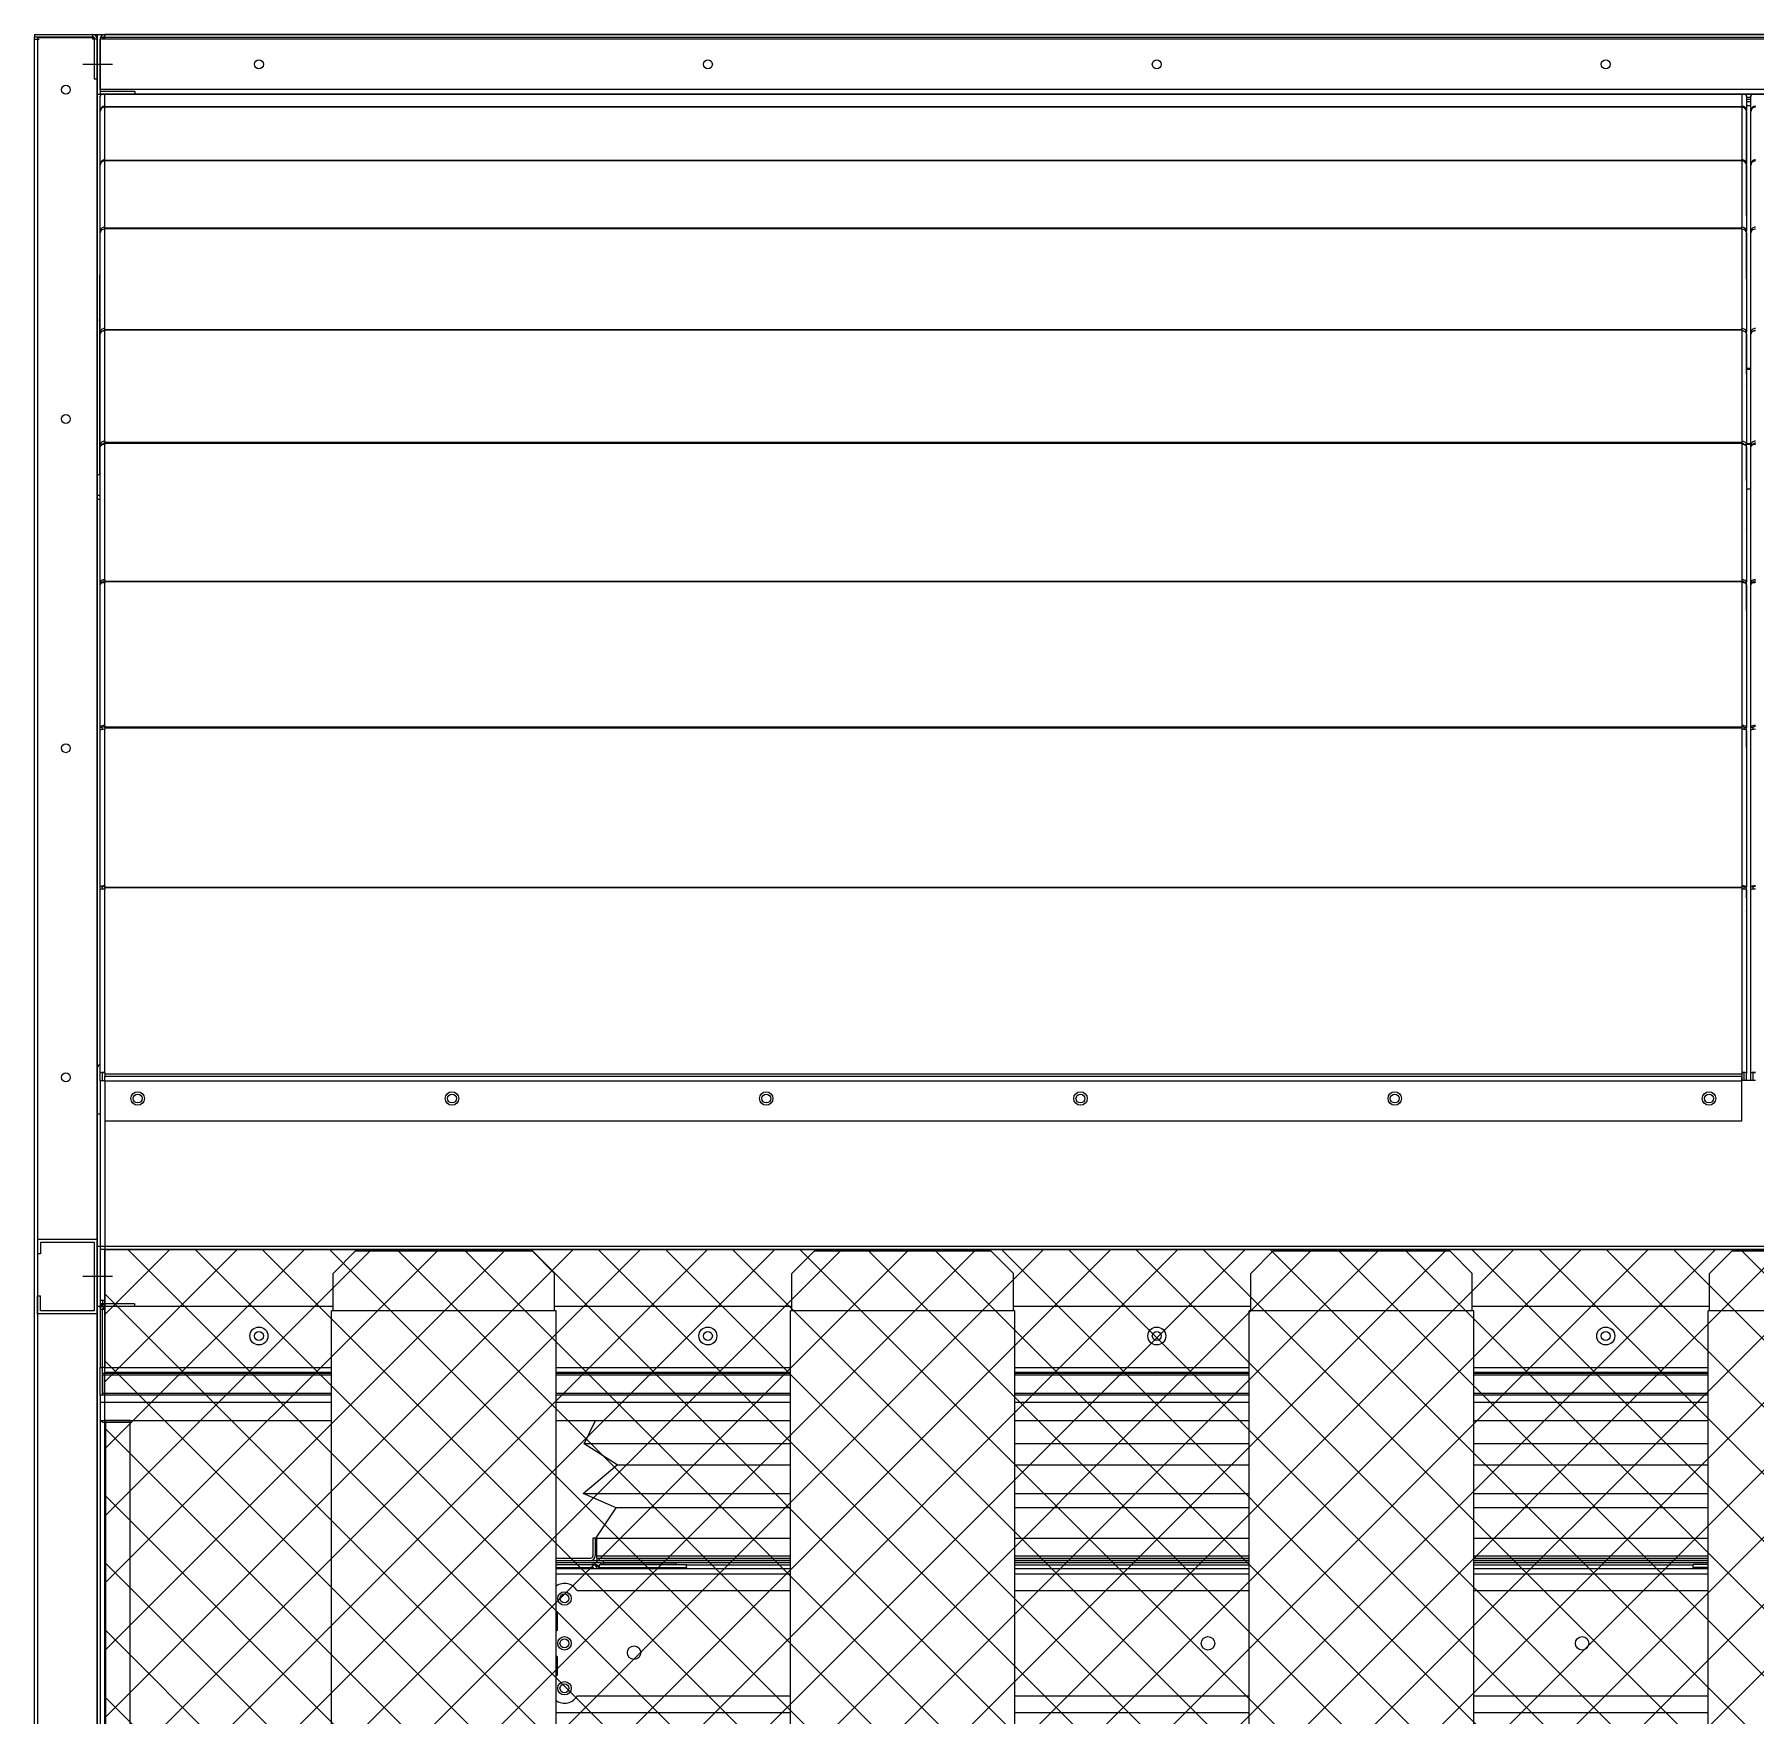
# Model space of a CAD drawing. Header units: millimetres. Extents: x -662366 to 32042, y -139401 to 24090.
# Drawn here: x 21668 to 22818, y 12754 to 13878 of the extents above; entities that cross this region are included whole.
import ezdxf

# ---------------------------------------------------------------- set-up
doc = ezdxf.new("R2010")
doc.units = ezdxf.units.MM
doc.linetypes.add('CENTER', pattern=[2, 1.25, -0.25, 0.25, -0.25])
doc.layers.add('center', color=1, linetype='CENTER')

# ---------------------------------------------------------------- blocks, each defined once
blk = doc.blocks.new('3753456')
at = {"color": 0, "lineweight": 5}
for p, q in [((337590.2, 91235.5), (337597.8, 91251)), ((337612.3, 91221.4), (337590.2, 91235.5)), ((337589.4, 91202.2), (337612.3, 91221.4)), ((337611.6, 91192.6), (337589.4, 91202.2)), ((337597.8, 91172), (337611.6, 91192.6))]:
    blk.add_line(p, q, dxfattribs=at)
blk = doc.blocks.new('435')
for p, q in [((-131382, 21088.8), (-131342, 21088.8)), ((-131382, 21088.8), (-131382, 21078.8)), ((-131380, 21086.8), (-131344, 21086.8)), ((-131380, 21086.8), (-131380, 21078.8)), ((-131344, 21086.8), (-131344, 21040.8)), ((-131342, 21088.8), (-131342, 21038.8)), ((-131342, 21088.8), (-131342, 21038.8)), ((-131380, 21078.8), (-131382, 21078.8)), ((-131382, 21038.8), (-131382, 21050.8)), ((-131382, 21050.8), (-131380, 21050.8)), ((-131380, 21040.8), (-131380, 21050.8)), ((-131342, 21038.8), (-131382, 21038.8)), ((-131344, 21040.8), (-131380, 21040.8))]:
    blk.add_line(p, q)
blk = doc.blocks.new('2')
at = {"lineweight": 5}
h = blk.add_hatch(dxfattribs=at)
h.set_pattern_fill('ANSI37', scale=10)
h.set_pattern_definition([(45, (-1129861.293, -477337.81), (-22.4506403, 22.4506403), []), (135, (-1129861.293, -477337.81), (-22.4506403, -22.4506403), [])])
h.paths.add_polyline_path([(24623.9, 10965.6), (24623.9, 13065.6), (21714.9, 13065.6), (21714.9, 10965.6)])
at = {"color": 7, "lineweight": 20, "ltscale": 0.021611}
for p, q in [((21667.8, 13877.6), (21706.7, 13877.6)), ((21667.8, 13876), (21706.7, 13876)), ((21711.8, 13025.7), (21711.8, 12986.8)), ((21713.4, 12986.8), (21713.4, 13025.7))]:
    blk.add_line(p, q, dxfattribs=at)
at = {"color": 7, "lineweight": 20, "ltscale": 0.000888889}
for p, q in [((21667.8, 13877.6), (21667.8, 13876)), ((21706.7, 13877.6), (21706.7, 13876)), ((21713.4, 13603.5), (21711.8, 13603.5)), ((22810.2, 13603.5), (22811.8, 13603.5)), ((22816.4, 13603.5), (22814.8, 13603.5)), ((21713.4, 13511.5), (21711.8, 13511.5)), ((22810.2, 13511.5), (22811.8, 13511.5)), ((22816.4, 13511.5), (22814.8, 13511.5)), ((21713.4, 13414.4), (21711.8, 13414.4)), ((22810.2, 13414.4), (22811.8, 13414.4)), ((22816.4, 13414.4), (22814.8, 13414.4)), ((21713.4, 13307.9), (21711.8, 13307.9)), ((22810.2, 13307.9), (22811.8, 13307.9)), ((22816.4, 13307.9), (22814.8, 13307.9)), ((21711.8, 13028.8), (21711.8, 13027.2)), ((21711.8, 13025.7), (21713.4, 13025.7)), ((21711.8, 12986.8), (21713.4, 12986.8)), ((21711.8, 12968.4), (21713.4, 12968.4)), ((22042.6, 12872.8), (22041, 12872.8)), ((22043.6, 12859.4), (22043.6, 12857.8)), ((22046.5, 12856.2), (22048.1, 12856.2)), ((22048.1, 12856.2), (22048.1, 12857.8))]:
    blk.add_line(p, q, dxfattribs=at)
at = {"lineweight": 20}
for p, q in [((21667.8, 13877.6), (24667.8, 13877.6)), ((21669.8, 13875.6), (21669.8, 11002.6)), ((21669.8, 13875.6), (21707.8, 13875.6)), ((21707.8, 13875.6), (21707.8, 13847.6)), ((21709.8, 13877.6), (21709.8, 11000.6)), ((24623.8, 13875.6), (21711.8, 13875.6)), ((21711.8, 13875.6), (21711.8, 13839.6)), ((21709.8, 13847.6), (21707.8, 13847.6)), ((21709.8, 13837.6), (24625.8, 13837.6)), ((21711.8, 13839.6), (21734.8, 13839.6)), ((21734.8, 13839.6), (21734.8, 13837.6)), ((24625.8, 13067.6), (21709.8, 13067.6)), ((24623.9, 13065.6), (21711.8, 13065.6)), ((21711.8, 13065.6), (21711.8, 13029.6)), ((21714.9, 13065.6), (24623.9, 13065.6)), ((21714.9, 10965.6), (21714.9, 13065.6)), ((21867.4, 13049.6), (21882.4, 13064.6)), ((21882.4, 13064.6), (22000.4, 13064.6)), ((22015.4, 13049.6), (22000.4, 13064.6)), ((22174, 13049.6), (22189, 13064.6)), ((22189, 13064.6), (22307, 13064.6)), ((22322, 13049.6), (22307, 13064.6)), ((22480.6, 13049.6), (22495.6, 13064.6)), ((22495.6, 13064.6), (22613.6, 13064.6)), ((22628.6, 13049.6), (22613.6, 13064.6)), ((22787.2, 13049.6), (22802.2, 13064.6)), ((22802.2, 13064.6), (22920.2, 13064.6)), ((21867.4, 13024.6), (21867.4, 13049.6)), ((22015.4, 13024.6), (22015.4, 13049.6)), ((22174, 13024.6), (22174, 13049.6)), ((22322, 13024.6), (22322, 13049.6)), ((22480.6, 13024.6), (22480.6, 13049.6)), ((22628.6, 13024.6), (22628.6, 13049.6)), ((22787.2, 13024.6), (22787.2, 13049.6)), ((21867.4, 13027.6), (21709.8, 13027.6)), ((21711.8, 13029.6), (21734.5, 13029.6)), ((21734.6, 13029.6), (21734.6, 13027.6)), ((21866.4, 11011.6), (21866.4, 13024.6)), ((22016.4, 13024.6), (21866.4, 13024.6)), ((22174, 13027.6), (22015.4, 13027.6)), ((22016.4, 11011.6), (22016.4, 13024.6)), ((22173, 11011.6), (22173, 13024.6)), ((22323, 13024.6), (22173, 13024.6)), ((22480.6, 13027.6), (22322, 13027.6)), ((22323, 11011.6), (22323, 13024.6)), ((22479.6, 11011.6), (22479.6, 13024.6)), ((22629.6, 13024.6), (22479.6, 13024.6)), ((22787.2, 13027.6), (22628.6, 13027.6)), ((22629.6, 11011.6), (22629.6, 13024.6)), ((22786.2, 11011.6), (22786.2, 13024.6)), ((22936.2, 13024.6), (22786.2, 13024.6))]:
    blk.add_line(p, q, dxfattribs=at)
at = {"color": 7, "lineweight": 20, "ltscale": 0.000833333}
for p, q in [((21667.8, 13874.5), (21667.8, 13876)), ((21706.7, 13876), (21706.7, 13874.5)), ((21713.4, 13025.7), (21714.9, 13025.7)), ((21714.9, 12986.8), (21713.4, 12986.8)), ((22043.6, 12859.4), (22043.6, 12860.9))]:
    blk.add_line(p, q, dxfattribs=at)
at = {"color": 7, "lineweight": 20, "ltscale": 0.001722}
for p, q in [((21667.8, 13874.5), (21670.9, 13874.5)), ((21667.8, 13874.5), (21670.9, 13874.5)), ((21709.8, 13874.5), (21706.7, 13874.5)), ((21714.9, 13874.5), (21711.8, 13874.5)), ((21714.9, 13874.5), (21714.9, 13877.6)), ((21711.8, 13840.7), (21711.8, 13837.6)), ((21714.9, 13178.4), (21714.9, 13181.5)), ((22808.7, 13178.4), (22808.7, 13181.5)), ((21711.8, 13178.5), (21714.9, 13178.5)), ((21711.8, 13031.8), (21714.9, 13031.8)), ((21714.9, 12983.7), (21714.9, 12986.8))]:
    blk.add_line(p, q, dxfattribs=at)
at = {"color": 7, "lineweight": 20}
for p, q in [((21667.8, 10899.6), (21667.8, 13874.5)), ((21709.8, 11032.7), (21709.8, 13874.5)), ((24620.7, 13877.6), (21714.9, 13877.6)), ((24620.7, 13874.5), (21714.9, 13874.5)), ((24623.8, 13840.7), (21711.8, 13840.7)), ((24623.8, 13837.6), (21711.8, 13837.6)), ((21714.9, 13829.5), (22808.7, 13829.5)), ((21714.9, 13829.3), (22808.7, 13829.3)), ((21714.9, 13793.5), (22808.7, 13793.5)), ((21714.9, 13793.4), (22808.7, 13793.4)), ((21714.9, 13748.4), (22808.7, 13748.4)), ((21714.9, 13748), (22808.7, 13748)), ((21714.9, 13680.4), (22808.7, 13680.4)), ((21714.9, 13680.2), (22808.7, 13680.2)), ((21714.9, 13605), (22808.7, 13605)), ((21714.9, 13604.5), (22808.7, 13604.5)), ((21714.9, 13512.3), (22808.7, 13512.3)), ((21714.9, 13512.1), (22808.7, 13512.1)), ((21714.9, 13414.9), (22808.7, 13414.9)), ((21714.9, 13414.2), (22808.7, 13414.2)), ((21714.9, 13307.7), (22808.7, 13307.7)), ((21714.9, 13307.4), (22808.7, 13307.4)), ((22808.7, 13182.7), (21714.9, 13182.7)), ((21714.9, 13181.5), (22808.7, 13181.5)), ((21714.9, 13178.4), (22808.7, 13178.4)), ((21714.9, 13151.5), (22808.7, 13151.5)), ((21714.9, 12986.8), (21866.4, 12986.8)), ((22016.4, 12986.8), (22173, 12986.8)), ((22323, 12986.8), (22479.6, 12986.8)), ((22629.6, 12986.8), (22786.2, 12986.8)), ((21866.4, 12982.7), (21713.4, 12982.7)), ((21866.4, 12981.6), (21713.4, 12981.6)), ((21714.9, 12983.7), (21866.4, 12983.7)), ((22016.4, 12983.7), (22173, 12983.7)), ((22173, 12982.7), (22016.4, 12982.7)), ((22173, 12981.6), (22016.4, 12981.6)), ((22323, 12983.7), (22479.6, 12983.7)), ((22479.6, 12982.7), (22323, 12982.7)), ((22479.6, 12981.6), (22323, 12981.6)), ((22629.6, 12983.7), (22786.2, 12983.7)), ((22786.2, 12982.7), (22629.6, 12982.7)), ((22786.2, 12981.6), (22629.6, 12981.6)), ((21866.4, 12968.2), (21711.8, 12968.2)), ((21866.4, 12963.3), (21711.8, 12963.3)), ((21713.4, 12969.5), (21866.4, 12969.5)), ((21713.4, 12968.5), (21866.4, 12968.5)), ((22016.4, 12969.5), (22173, 12969.5)), ((22016.4, 12968.5), (22173, 12968.5)), ((22173, 12968.2), (22016.4, 12968.2)), ((22173, 12963.3), (22016.4, 12963.3)), ((22323, 12969.5), (22479.6, 12969.5)), ((22323, 12968.5), (22479.6, 12968.5)), ((22479.6, 12968.2), (22323, 12968.2)), ((22479.6, 12963.3), (22323, 12963.3)), ((22629.6, 12969.5), (22786.2, 12969.5)), ((22629.6, 12968.5), (22786.2, 12968.5)), ((22786.2, 12968.2), (22629.6, 12968.2)), ((22786.2, 12963.3), (22629.6, 12963.3)), ((21711.8, 12951.4), (21866.4, 12951.4)), ((22016.4, 12951.4), (22173, 12951.4)), ((22323, 12951.4), (22479.6, 12951.4)), ((22629.6, 12951.4), (22786.2, 12951.4)), ((22016.4, 12852.4), (22173, 12852.4)), ((22016.4, 12848.9), (22173, 12848.9)), ((22323, 12852.4), (22479.6, 12852.4)), ((22323, 12848.9), (22479.6, 12848.9)), ((22629.6, 12852.4), (22786.2, 12852.4)), ((22629.6, 12848.9), (22786.2, 12848.9)), ((22173, 12755.9), (22016.4, 12755.9)), ((22479.6, 12755.9), (22323, 12755.9)), ((22786.2, 12755.9), (22629.6, 12755.9))]:
    blk.add_line(p, q, dxfattribs=at)
at = {"color": 7, "lineweight": 20, "ltscale": 0.018778}
blk.add_line((21711.8, 13840.7), (21711.8, 13874.5), dxfattribs=at)
at = {"color": 7, "lineweight": 20, "ltscale": 0.000566703}
blk.add_line((21713.8, 13875.5), (21713.8, 13874.5), dxfattribs=at)
at = {"color": 7, "lineweight": 20, "ltscale": 4.85921e-05}
for p, q in [((21711.8, 13836.2), (21711.8, 13836.3)), ((22814.8, 13836.2), (22814.8, 13836.3))]:
    blk.add_line(p, q, dxfattribs=at)
at = {"color": 7, "lineweight": 20, "ltscale": 0.005416}
for p, q in [((21711.8, 13826.5), (21711.8, 13836.2)), ((22811.8, 13836.2), (22811.8, 13826.5)), ((22814.8, 13826.5), (22814.8, 13836.2))]:
    blk.add_line(p, q, dxfattribs=at)
at = {"color": 7, "lineweight": 20, "ltscale": 0.004468}
for p, q in [((21714.9, 13829.5), (21714.9, 13837.6)), ((22808.7, 13837.6), (22808.7, 13829.5))]:
    blk.add_line(p, q, dxfattribs=at)
at = {"color": 7, "lineweight": 20, "ltscale": 5.01906e-05}
blk.add_line((22811.8, 13836.2), (22811.8, 13836.3), dxfattribs=at)
at = {"color": 7, "lineweight": 20, "ltscale": 1.77131e-05}
for p, q in [((21711.8, 13826.5), (21711.8, 13826.5)), ((22814.8, 13826.5), (22814.8, 13826.5))]:
    blk.add_line(p, q, dxfattribs=at)
at = {"color": 7, "lineweight": 20, "ltscale": 0.000231544}
for p, q in [((21711.8, 13826), (21711.8, 13826.5)), ((22814.8, 13826), (22814.8, 13826.5))]:
    blk.add_line(p, q, dxfattribs=at)
at = {"color": 7, "lineweight": 20, "ltscale": 0.019501}
for p, q in [((21711.8, 13790.9), (21711.8, 13826)), ((21714.9, 13793.9), (21714.9, 13829)), ((22808.7, 13829), (22808.7, 13793.9)), ((22811.8, 13826), (22811.8, 13790.9)), ((22814.8, 13790.9), (22814.8, 13826))]:
    blk.add_line(p, q, dxfattribs=at)
at = {"color": 7, "lineweight": 20, "ltscale": 8.68979e-05}
for p, q in [((21714.9, 13829.3), (21714.9, 13829.5)), ((22808.7, 13829.3), (22808.7, 13829.5))]:
    blk.add_line(p, q, dxfattribs=at)
at = {"color": 7, "lineweight": 20, "ltscale": 5.06378e-05}
for p, q in [((21714.9, 13829.5), (21714.9, 13829.5)), ((22808.7, 13829.5), (22808.7, 13829.5))]:
    blk.add_line(p, q, dxfattribs=at)
at = {"color": 7, "lineweight": 20, "ltscale": 0.000182321}
for p, q in [((21714.9, 13829), (21714.9, 13829.3)), ((22808.7, 13829), (22808.7, 13829.3))]:
    blk.add_line(p, q, dxfattribs=at)
at = {"color": 7, "lineweight": 20, "ltscale": 0.001667}
for p, q in [((22811.8, 13835.6), (22814.8, 13835.6)), ((22811.8, 13835.6), (22814.8, 13835.6)), ((22814.8, 13834.1), (22811.8, 13834.1)), ((22814.8, 13832.5), (22811.8, 13832.5)), ((22811.8, 13830), (22814.8, 13830)), ((22811.8, 13654.6), (22814.8, 13654.6)), ((22811.8, 13654), (22814.8, 13654)), ((22811.8, 13604.2), (22814.8, 13604.2)), ((22811.8, 13603.8), (22814.8, 13603.8)), ((22811.8, 13574), (22814.8, 13574))]:
    blk.add_line(p, q, dxfattribs=at)
at = {"color": 7, "lineweight": 20, "ltscale": 1.77147e-05}
blk.add_line((22811.8, 13826.5), (22811.8, 13826.5), dxfattribs=at)
at = {"color": 7, "lineweight": 20, "ltscale": 0.020143}
blk.add_line((22811.8, 13790.2), (22811.8, 13826.5), dxfattribs=at)
at = {"color": 7, "lineweight": 20, "ltscale": 5.95226e-05}
for p, q in [((21711.9, 13790.9), (21711.8, 13790.9)), ((22814.9, 13790.9), (22814.8, 13790.9))]:
    blk.add_line(p, q, dxfattribs=at)
at = {"color": 7, "lineweight": 20, "ltscale": 0.000407997}
for p, q in [((21711.8, 13790.2), (21711.8, 13790.9)), ((22814.8, 13790.2), (22814.8, 13790.9))]:
    blk.add_line(p, q, dxfattribs=at)
at = {"color": 7, "lineweight": 20, "ltscale": 0.024554}
for p, q in [((21711.8, 13746), (21711.8, 13790.2)), ((21714.9, 13748.8), (21714.9, 13793)), ((22808.7, 13793), (22808.7, 13748.8)), ((22811.8, 13790.2), (22811.8, 13746)), ((22814.8, 13746), (22814.8, 13790.2))]:
    blk.add_line(p, q, dxfattribs=at)
at = {"color": 7, "lineweight": 20, "ltscale": 0.000181183}
for p, q in [((21714.9, 13793.5), (21714.9, 13793.9)), ((22808.7, 13793.5), (22808.7, 13793.9))]:
    blk.add_line(p, q, dxfattribs=at)
at = {"color": 7, "lineweight": 20, "ltscale": 5.76158e-05}
for p, q in [((21714.9, 13793.4), (21714.9, 13793.5)), ((22808.7, 13793.4), (22808.7, 13793.5))]:
    blk.add_line(p, q, dxfattribs=at)
at = {"color": 7, "lineweight": 20, "ltscale": 0.000228135}
for p, q in [((21714.9, 13793), (21714.9, 13793.4)), ((22808.7, 13793), (22808.7, 13793.4))]:
    blk.add_line(p, q, dxfattribs=at)
at = {"color": 7, "lineweight": 20, "ltscale": 5.95243e-05}
blk.add_line((22811.7, 13790.9), (22811.8, 13790.9), dxfattribs=at)
at = {"color": 7, "lineweight": 20, "ltscale": 0.019078}
blk.add_line((22811.8, 13756.6), (22811.8, 13790.9), dxfattribs=at)
at = {"color": 7, "lineweight": 20, "ltscale": 0.000162064}
for p, q in [((21712.1, 13746), (21711.8, 13746)), ((22811.5, 13746), (22811.8, 13746)), ((22815.1, 13746), (22814.8, 13746))]:
    blk.add_line(p, q, dxfattribs=at)
at = {"color": 7, "lineweight": 20, "ltscale": 0.000573504}
for p, q in [((21711.8, 13745), (21711.8, 13746)), ((22814.8, 13745), (22814.8, 13746))]:
    blk.add_line(p, q, dxfattribs=at)
at = {"color": 7, "lineweight": 20, "ltscale": 0.036885}
for p, q in [((21711.8, 13678.6), (21711.8, 13745)), ((21714.9, 13681), (21714.9, 13747.4)), ((22808.7, 13747.4), (22808.7, 13681)), ((22811.8, 13745), (22811.8, 13678.6)), ((22814.8, 13678.6), (22814.8, 13745))]:
    blk.add_line(p, q, dxfattribs=at)
at = {"color": 7, "lineweight": 20, "ltscale": 0.000229568}
for p, q in [((21714.9, 13748.4), (21714.9, 13748.8)), ((22808.7, 13748.4), (22808.7, 13748.8))]:
    blk.add_line(p, q, dxfattribs=at)
at = {"color": 7, "lineweight": 20, "ltscale": 0.000214269}
for p, q in [((21714.9, 13748), (21714.9, 13748.4)), ((22808.7, 13748), (22808.7, 13748.4))]:
    blk.add_line(p, q, dxfattribs=at)
at = {"color": 7, "lineweight": 20, "ltscale": 0.000344851}
for p, q in [((21714.9, 13747.4), (21714.9, 13748)), ((22808.7, 13747.4), (22808.7, 13748))]:
    blk.add_line(p, q, dxfattribs=at)
at = {"color": 7, "lineweight": 20, "ltscale": 0.017676}
blk.add_line((22811.8, 13714.2), (22811.8, 13746), dxfattribs=at)
at = {"color": 7, "lineweight": 20, "ltscale": 0.00027726}
blk.add_line((21711.3, 13716.9), (21711.8, 13716.9), dxfattribs=at)
at = {"color": 7, "lineweight": 20, "ltscale": 0.016557}
blk.add_line((21711.3, 13716.9), (21711.3, 13687.1), dxfattribs=at)
at = {"color": 7, "lineweight": 20, "ltscale": 0.000277275}
for p, q in [((21711.3, 13687.1), (21711.8, 13687.1)), ((21711.3, 13686.1), (21711.8, 13686.1))]:
    blk.add_line(p, q, dxfattribs=at)
at = {"color": 7, "lineweight": 20, "ltscale": 0.000503259}
blk.add_line((21711.3, 13686.1), (21711.3, 13687.1), dxfattribs=at)
at = {"color": 7, "lineweight": 20, "ltscale": 0.056978}
blk.add_line((21711.3, 13686.1), (21711.3, 13583.6), dxfattribs=at)
at = {"color": 7, "lineweight": 20, "ltscale": 0.000315481}
for p, q in [((21712.4, 13678.6), (21711.8, 13678.6)), ((22811.2, 13678.6), (22811.8, 13678.6)), ((22815.4, 13678.6), (22814.8, 13678.6))]:
    blk.add_line(p, q, dxfattribs=at)
at = {"color": 7, "lineweight": 20, "ltscale": 0.000722932}
for p, q in [((21711.8, 13677.3), (21711.8, 13678.6)), ((22814.8, 13677.3), (22814.8, 13678.6))]:
    blk.add_line(p, q, dxfattribs=at)
at = {"color": 7, "lineweight": 20, "ltscale": 0.041009}
for p, q in [((21711.8, 13603.5), (21711.8, 13677.3)), ((21714.9, 13605.7), (21714.9, 13679.5)), ((22808.7, 13679.5), (22808.7, 13605.7)), ((22811.8, 13677.3), (22811.8, 13603.5)), ((22814.8, 13603.5), (22814.8, 13677.3))]:
    blk.add_line(p, q, dxfattribs=at)
at = {"color": 7, "lineweight": 20, "ltscale": 0.000342699}
for p, q in [((21714.9, 13680.4), (21714.9, 13681)), ((22808.7, 13680.4), (22808.7, 13681))]:
    blk.add_line(p, q, dxfattribs=at)
at = {"color": 7, "lineweight": 20, "ltscale": 0.000101871}
for p, q in [((21714.9, 13680.2), (21714.9, 13680.4)), ((22808.7, 13680.2), (22808.7, 13680.4))]:
    blk.add_line(p, q, dxfattribs=at)
at = {"color": 7, "lineweight": 20, "ltscale": 0.00038102}
for p, q in [((21714.9, 13680.2), (21714.9, 13679.5)), ((22808.7, 13680.2), (22808.7, 13679.5))]:
    blk.add_line(p, q, dxfattribs=at)
at = {"color": 7, "lineweight": 20, "ltscale": 0.015571}
blk.add_line((22811.8, 13650.5), (22811.8, 13678.6), dxfattribs=at)
at = {"color": 7, "lineweight": 20, "ltscale": 0.000383413}
for p, q in [((21714.9, 13605.7), (21714.9, 13605)), ((22808.7, 13605.7), (22808.7, 13605))]:
    blk.add_line(p, q, dxfattribs=at)
at = {"color": 7, "lineweight": 20, "ltscale": 0.000852754}
for p, q in [((21711.8, 13601.9), (21711.8, 13603.5)), ((22814.8, 13601.9), (22814.8, 13603.5))]:
    blk.add_line(p, q, dxfattribs=at)
at = {"color": 7, "lineweight": 20, "ltscale": 0.050238}
for p, q in [((21711.8, 13511.5), (21711.8, 13601.9)), ((21714.9, 13513.2), (21714.9, 13603.6)), ((22808.7, 13603.6), (22808.7, 13513.2)), ((22811.8, 13601.9), (22811.8, 13511.5)), ((22814.8, 13511.5), (22814.8, 13601.9))]:
    blk.add_line(p, q, dxfattribs=at)
at = {"color": 7, "lineweight": 20, "ltscale": 3.37381e-05}
for p, q in [((21713.4, 13603.4), (21713.4, 13603.5)), ((22810.2, 13603.4), (22810.2, 13603.5)), ((22816.4, 13603.4), (22816.4, 13603.5))]:
    blk.add_line(p, q, dxfattribs=at)
at = {"color": 7, "lineweight": 20, "ltscale": 0.000318226}
for p, q in [((21714.9, 13604.5), (21714.9, 13605)), ((22808.7, 13604.5), (22808.7, 13605))]:
    blk.add_line(p, q, dxfattribs=at)
at = {"color": 7, "lineweight": 20, "ltscale": 0.000469699}
for p, q in [((21714.9, 13604.5), (21714.9, 13603.6)), ((22808.7, 13604.5), (22808.7, 13603.6))]:
    blk.add_line(p, q, dxfattribs=at)
at = {"color": 7, "lineweight": 20, "ltscale": 0.000523852}
blk.add_line((22808.7, 13604.5), (22808.7, 13603.6), dxfattribs=at)
at = {"color": 7, "lineweight": 20, "ltscale": 0.01323}
blk.add_line((22811.8, 13579.6), (22811.8, 13603.5), dxfattribs=at)
at = {"color": 7, "lineweight": 20, "ltscale": 0.001111}
for p, q in [((21709.8, 13583.6), (21711.8, 13583.6)), ((21711.8, 13566.8), (21709.8, 13566.8)), ((21709.8, 13156.2), (21711.8, 13156.2)), ((22045.5, 12853.2), (22045.5, 12855.2)), ((22103.5, 12853.2), (22103.5, 12855.2)), ((22776.1, 12853.2), (22776.1, 12855.2))]:
    blk.add_line(p, q, dxfattribs=at)
at = {"color": 7, "lineweight": 20, "ltscale": 0.000958765}
for p, q in [((21711.8, 13509.8), (21711.8, 13511.5)), ((22814.8, 13509.8), (22814.8, 13511.5))]:
    blk.add_line(p, q, dxfattribs=at)
at = {"color": 7, "lineweight": 20, "ltscale": 0.052983}
for p, q in [((21711.8, 13414.4), (21711.8, 13509.8)), ((21714.9, 13415.8), (21714.9, 13511.2)), ((22808.7, 13511.2), (22808.7, 13415.8)), ((22811.8, 13509.8), (22811.8, 13414.4)), ((22814.8, 13414.4), (22814.8, 13509.8))]:
    blk.add_line(p, q, dxfattribs=at)
at = {"color": 7, "lineweight": 20, "ltscale": 0.000257803}
for p, q in [((21713.4, 13511), (21713.4, 13511.5)), ((22810.2, 13511), (22810.2, 13511.5)), ((22816.4, 13511), (22816.4, 13511.5))]:
    blk.add_line(p, q, dxfattribs=at)
at = {"color": 7, "lineweight": 20, "ltscale": 0.000466768}
for p, q in [((21714.9, 13513.2), (21714.9, 13512.3)), ((22808.7, 13513.2), (22808.7, 13512.3))]:
    blk.add_line(p, q, dxfattribs=at)
at = {"color": 7, "lineweight": 20, "ltscale": 0.000134994}
for p, q in [((21714.9, 13512.1), (21714.9, 13512.3)), ((22808.7, 13512.1), (22808.7, 13512.3))]:
    blk.add_line(p, q, dxfattribs=at)
at = {"color": 7, "lineweight": 20, "ltscale": 0.000492271}
for p, q in [((21714.9, 13512.1), (21714.9, 13511.2)), ((22808.7, 13512.1), (22808.7, 13511.2))]:
    blk.add_line(p, q, dxfattribs=at)
at = {"color": 7, "lineweight": 20, "ltscale": 0.000610792}
blk.add_line((22808.7, 13512.3), (22808.7, 13511.2), dxfattribs=at)
at = {"color": 7, "lineweight": 20, "ltscale": 0.010363}
blk.add_line((22811.8, 13492.8), (22811.8, 13511.5), dxfattribs=at)
at = {"color": 7, "lineweight": 20, "ltscale": 0.001039}
for p, q in [((21711.8, 13412.5), (21711.8, 13414.4)), ((22814.8, 13412.5), (22814.8, 13414.4))]:
    blk.add_line(p, q, dxfattribs=at)
at = {"color": 7, "lineweight": 20, "ltscale": 0.058102}
for p, q in [((21711.8, 13307.9), (21711.8, 13412.5)), ((21714.9, 13308.7), (21714.9, 13413.3)), ((22808.7, 13413.3), (22808.7, 13308.7)), ((22811.8, 13412.5), (22811.8, 13307.9)), ((22814.8, 13307.9), (22814.8, 13412.5))]:
    blk.add_line(p, q, dxfattribs=at)
at = {"color": 7, "lineweight": 20, "ltscale": 0.000676388}
for p, q in [((21713.4, 13413.2), (21713.4, 13414.4)), ((22810.2, 13413.2), (22810.2, 13414.4)), ((22816.4, 13413.2), (22816.4, 13414.4))]:
    blk.add_line(p, q, dxfattribs=at)
at = {"color": 7, "lineweight": 20, "ltscale": 0.000495362}
for p, q in [((21714.9, 13415.8), (21714.9, 13414.9)), ((22808.7, 13415.8), (22808.7, 13414.9))]:
    blk.add_line(p, q, dxfattribs=at)
at = {"color": 7, "lineweight": 20, "ltscale": 0.000387411}
for p, q in [((21714.9, 13414.2), (21714.9, 13414.9)), ((22808.7, 13414.2), (22808.7, 13414.9))]:
    blk.add_line(p, q, dxfattribs=at)
at = {"color": 7, "lineweight": 20, "ltscale": 0.000543222}
for p, q in [((21714.9, 13414.2), (21714.9, 13413.3)), ((22808.7, 13414.2), (22808.7, 13413.3))]:
    blk.add_line(p, q, dxfattribs=at)
at = {"color": 7, "lineweight": 20, "ltscale": 0.001012}
blk.add_line((22808.7, 13415.1), (22808.7, 13413.3), dxfattribs=at)
at = {"color": 7, "lineweight": 20, "ltscale": 0.007338}
blk.add_line((22811.8, 13401.2), (22811.8, 13414.4), dxfattribs=at)
at = {"color": 7, "lineweight": 20, "ltscale": 0.00109}
for p, q in [((21711.8, 13306), (21711.8, 13307.9)), ((22814.8, 13306), (22814.8, 13307.9))]:
    blk.add_line(p, q, dxfattribs=at)
at = {"color": 7, "lineweight": 20, "ltscale": 0.000861584}
for p, q in [((21713.4, 13306.4), (21713.4, 13307.9)), ((22810.2, 13306.4), (22810.2, 13307.9)), ((22816.4, 13306.4), (22816.4, 13307.9))]:
    blk.add_line(p, q, dxfattribs=at)
at = {"color": 7, "lineweight": 20, "ltscale": 0.000539832}
for p, q in [((21714.9, 13308.7), (21714.9, 13307.7)), ((22808.7, 13308.7), (22808.7, 13307.7))]:
    blk.add_line(p, q, dxfattribs=at)
at = {"color": 7, "lineweight": 20, "ltscale": 0.000153368}
for p, q in [((21714.9, 13307.4), (21714.9, 13307.7)), ((22808.7, 13307.4), (22808.7, 13307.7))]:
    blk.add_line(p, q, dxfattribs=at)
at = {"color": 7, "lineweight": 20, "ltscale": 0.00054973}
for p, q in [((21714.9, 13307.4), (21714.9, 13306.4)), ((22808.7, 13307.4), (22808.7, 13306.4))]:
    blk.add_line(p, q, dxfattribs=at)
at = {"color": 7, "lineweight": 20, "ltscale": 0.001029}
blk.add_line((22808.7, 13308.3), (22808.7, 13306.4), dxfattribs=at)
at = {"color": 7, "lineweight": 20, "ltscale": 0.004022}
blk.add_line((22811.8, 13300.7), (22811.8, 13307.9), dxfattribs=at)
at = {"color": 7, "lineweight": 20, "ltscale": 0.068058}
for p, q in [((21711.8, 13183.5), (21711.8, 13306)), ((21714.9, 13183.9), (21714.9, 13306.4)), ((22808.7, 13306.4), (22808.7, 13183.9)), ((22811.8, 13306), (22811.8, 13183.5)), ((22814.8, 13183.5), (22814.8, 13306))]:
    blk.add_line(p, q, dxfattribs=at)
at = {"color": 7, "lineweight": 20, "ltscale": 0.002779}
for p, q in [((21711.8, 13178.5), (21711.8, 13183.5)), ((21713.4, 13178.5), (21713.4, 13183.5)), ((22810.2, 13178.5), (22810.2, 13183.5)), ((22811.8, 13178.5), (22811.8, 13183.5)), ((22814.8, 13178.5), (22814.8, 13183.5)), ((22816.4, 13178.5), (22816.4, 13183.5))]:
    blk.add_line(p, q, dxfattribs=at)
at = {"color": 7, "lineweight": 20, "ltscale": 0.000665626}
for p, q in [((21714.9, 13183.9), (21714.9, 13182.7)), ((22808.7, 13183.9), (22808.7, 13182.7))]:
    blk.add_line(p, q, dxfattribs=at)
at = {"color": 7, "lineweight": 20, "ltscale": 0.000707283}
for p, q in [((21714.9, 13182.7), (21714.9, 13181.5)), ((22808.7, 13182.7), (22808.7, 13181.5))]:
    blk.add_line(p, q, dxfattribs=at)
at = {"color": 7, "lineweight": 20, "ltscale": 0.002905}
blk.add_line((22808.7, 13183.7), (22808.7, 13178.5), dxfattribs=at)
at = {"color": 7, "lineweight": 20, "ltscale": 0.0815}
blk.add_line((21711.8, 13178.5), (21711.8, 13031.8), dxfattribs=at)
at = {"color": 7, "lineweight": 20, "ltscale": 0.014944}
for p, q in [((21714.9, 13178.4), (21714.9, 13151.5)), ((22808.7, 13151.5), (22808.7, 13178.4))]:
    blk.add_line(p, q, dxfattribs=at)
at = {"color": 7, "lineweight": 20, "ltscale": 0.005111}
blk.add_line((22817.9, 13178.5), (22808.7, 13178.5), dxfattribs=at)
at = {"color": 7, "lineweight": 20, "ltscale": 0.0665}
blk.add_line((21714.9, 13151.5), (21714.9, 13031.8), dxfattribs=at)
at = {"color": 7, "lineweight": 20, "ltscale": 0.001669}
for p, q in [((21711.8, 13031.8), (21711.8, 13028.8)), ((21713.4, 13031.8), (21713.4, 13028.8))]:
    blk.add_line(p, q, dxfattribs=at)
at = {"color": 7, "lineweight": 20, "ltscale": 0.025}
blk.add_line((21714.9, 13031.8), (21714.9, 12986.8), dxfattribs=at)
at = {"color": 7, "lineweight": 20, "ltscale": 0.001703}
blk.add_line((21711.8, 13028.8), (21714.9, 13028.8), dxfattribs=at)
at = {"color": 7, "lineweight": 20, "ltscale": 0.000253866}
blk.add_line((21711.8, 13026.7), (21711.8, 13027.2), dxfattribs=at)
at = {"color": 7, "lineweight": 20, "ltscale": 0.000215038}
blk.add_line((21711.8, 13027.2), (21712.2, 13027.2), dxfattribs=at)
at = {"color": 7, "lineweight": 20, "ltscale": 0.000100412}
blk.add_line((21711.8, 13026.7), (21712, 13026.7), dxfattribs=at)
at = {"color": 7, "lineweight": 20, "ltscale": 0.00055812}
blk.add_line((21711.8, 13026.7), (21711.8, 13025.7), dxfattribs=at)
at = {"color": 7, "lineweight": 20, "ltscale": 0.000598884}
blk.add_line((21713.8, 13026.7), (21714.9, 13026.7), dxfattribs=at)
at = {"color": 7, "lineweight": 20, "ltscale": 1.32337e-05}
blk.add_line((21714.9, 13027.2), (21714.9, 13027.2), dxfattribs=at)
at = {"color": 7, "lineweight": 20, "ltscale": 0.010219}
for p, q in [((21711.8, 12968.4), (21711.8, 12986.8)), ((21713.4, 12968.4), (21713.4, 12986.8))]:
    blk.add_line(p, q, dxfattribs=at)
at = {"color": 7, "lineweight": 20, "ltscale": 0.002255}
blk.add_line((21713.4, 12982.7), (21713.4, 12986.8), dxfattribs=at)
at = {"color": 7, "lineweight": 20, "ltscale": 0.000618098}
blk.add_line((21713.4, 12981.6), (21713.4, 12982.7), dxfattribs=at)
at = {"color": 7, "lineweight": 20, "ltscale": 0.006747}
blk.add_line((21713.4, 12981.6), (21713.4, 12969.5), dxfattribs=at)
at = {"color": 7, "lineweight": 20, "ltscale": 8.17598e-05}
blk.add_line((21711.8, 12968.2), (21711.8, 12968.4), dxfattribs=at)
at = {"color": 7, "lineweight": 20, "ltscale": 0.00275}
blk.add_line((21711.8, 12968.2), (21711.8, 12963.3), dxfattribs=at)
at = {"color": 7, "lineweight": 20, "ltscale": 0.00658}
blk.add_line((21711.8, 12963.3), (21711.8, 12951.4), dxfattribs=at)
at = {"color": 7, "lineweight": 20, "ltscale": 0.000524657}
blk.add_line((21713.4, 12968.5), (21713.4, 12969.5), dxfattribs=at)
at = {"color": 7, "lineweight": 20, "ltscale": 0.139915}
blk.add_line((21711.8, 12951.4), (21711.8, 12699.6), dxfattribs=at)
at = {"color": 7, "lineweight": 20, "ltscale": 2.39452e-05}
blk.add_line((21715.3, 12951.4), (21715.3, 12951.4), dxfattribs=at)
at = {"color": 7, "lineweight": 20, "ltscale": 0.009167}
for p, q in [((21731.8, 12951.4), (21715.3, 12951.4)), ((21731.8, 12950), (21715.3, 12950))]:
    blk.add_line(p, q, dxfattribs=at)
at = {"color": 7, "lineweight": 20, "ltscale": 0.000773611}
blk.add_line((21731.8, 12950), (21731.8, 12951.4), dxfattribs=at)
at = {"color": 7, "lineweight": 20, "ltscale": 0.415127}
for p, q in [((21715.3, 12950), (21715.3, 12202.8)), ((21731.8, 12202.8), (21731.8, 12950))]:
    blk.add_line(p, q, dxfattribs=at)
at = {"color": 0, "lineweight": 20}
for p, q in [((22173, 12935.8), (22035.2, 12935.8)), ((22479.6, 12935.8), (22323, 12935.8)), ((22786.2, 12935.8), (22629.6, 12935.8)), ((22057.3, 12921.7), (22173, 12921.7)), ((22323, 12921.7), (22479.6, 12921.7)), ((22629.6, 12921.7), (22786.2, 12921.7)), ((22034.4, 12902.5), (22173, 12902.5)), ((22173, 12892.9), (22056.6, 12892.9)), ((22323, 12902.5), (22479.6, 12902.5)), ((22479.6, 12892.9), (22323, 12892.9)), ((22629.6, 12902.5), (22786.2, 12902.5)), ((22786.2, 12892.9), (22629.6, 12892.9))]:
    blk.add_line(p, q, dxfattribs=at)
at = {"color": 7, "lineweight": 20, "ltscale": 0.006611}
for p, q in [((22041, 12872.8), (22041, 12860.9)), ((22042.6, 12872.8), (22042.6, 12860.9)), ((22043.6, 12860.9), (22043.6, 12872.8))]:
    blk.add_line(p, q, dxfattribs=at)
at = {"color": 7, "lineweight": 20, "ltscale": 0.434111}
for p, q in [((22043.6, 12872.8), (22173, 12872.8)), ((22323, 12872.8), (22479.6, 12872.8)), ((22629.6, 12872.8), (22786.2, 12872.8)), ((22043.6, 12860.9), (22173, 12860.9)), ((22043.6, 12859.4), (22173, 12859.4)), ((22323, 12860.9), (22479.6, 12860.9)), ((22323, 12859.4), (22479.6, 12859.4)), ((22629.6, 12860.9), (22786.2, 12860.9)), ((22629.6, 12859.4), (22786.2, 12859.4)), ((22043.6, 12857.8), (22173, 12857.8)), ((22323, 12857.8), (22479.6, 12857.8)), ((22629.6, 12857.8), (22786.2, 12857.8))]:
    blk.add_line(p, q, dxfattribs=at)
at = {"color": 7, "lineweight": 20, "ltscale": 0.0205}
for p, q in [((22016.4, 12859.4), (22039.5, 12859.4)), ((22016.4, 12857.8), (22039.5, 12857.8))]:
    blk.add_line(p, q, dxfattribs=at)
at = {"color": 7, "lineweight": 20, "ltscale": 0.021333}
for p, q in [((22016.4, 12857.8), (22046.5, 12857.8)), ((22046.5, 12856.2), (22016.4, 12856.2))]:
    blk.add_line(p, q, dxfattribs=at)
at = {"color": 7, "lineweight": 20, "ltscale": 0.019167}
for p, q in [((22016.4, 12855.2), (22040.5, 12855.2)), ((22016.4, 12853.2), (22040.5, 12853.2))]:
    blk.add_line(p, q, dxfattribs=at)
at = {"color": 7, "lineweight": 20, "ltscale": 0.001628}
blk.add_line((22040.6, 12855.2), (22043.5, 12855.2), dxfattribs=at)
at = {"color": 7, "lineweight": 20, "ltscale": 0.000943119}
blk.add_line((22043.5, 12855.2), (22043.5, 12853.5), dxfattribs=at)
at = {"color": 7, "lineweight": 20, "ltscale": 0.032222}
for p, q in [((22045.5, 12855.2), (22103.5, 12855.2)), ((22045.5, 12853.2), (22103.5, 12853.2)), ((22786.2, 12855.2), (22776.1, 12855.2)), ((22786.2, 12853.2), (22776.1, 12853.2))]:
    blk.add_line(p, q, dxfattribs=at)
at = {"color": 7, "lineweight": 20, "ltscale": 0.000444445}
for p, q in [((22045.5, 12853.2), (22045.5, 12852.4)), ((22103.5, 12853.2), (22103.5, 12852.4)), ((22776.1, 12853.2), (22776.1, 12852.4))]:
    blk.add_line(p, q, dxfattribs=at)
at = {"color": 7, "lineweight": 20, "ltscale": 0.000555547}
for p, q in [((22046.5, 12855.2), (22046.5, 12856.2)), ((22048.1, 12856.2), (22048.1, 12855.2)), ((22096.5, 12856.2), (22096.5, 12855.2))]:
    blk.add_line(p, q, dxfattribs=at)
at = {"color": 7, "lineweight": 20, "ltscale": 0.435222}
for p, q in [((22173, 12857.8), (22048.1, 12857.8)), ((22173, 12856.2), (22048.1, 12856.2)), ((22479.6, 12857.8), (22323, 12857.8)), ((22479.6, 12856.2), (22323, 12856.2)), ((22786.2, 12857.8), (22629.6, 12857.8)), ((22786.2, 12856.2), (22629.6, 12856.2))]:
    blk.add_line(p, q, dxfattribs=at)
at = {"color": 7, "lineweight": 20, "ltscale": 0.026889}
blk.add_line((22048.1, 12856.2), (22096.5, 12856.2), dxfattribs=at)
at = {"color": 7, "lineweight": 20, "ltscale": 0.373667}
for p, q in [((22173, 12854.7), (22103.5, 12854.7)), ((22479.6, 12854.7), (22323, 12854.7)), ((22776.1, 12854.7), (22629.6, 12854.7))]:
    blk.add_line(p, q, dxfattribs=at)
at = {"color": 7, "lineweight": 20, "ltscale": 0.458489}
for p, q in [((22173, 12837.4), (22030.7, 12837.4)), ((22479.6, 12837.4), (22323, 12837.4)), ((22786.2, 12837.4), (22629.6, 12837.4)), ((22030.7, 12767.4), (22173, 12767.4)), ((22323, 12767.4), (22479.6, 12767.4)), ((22629.6, 12767.4), (22786.2, 12767.4))]:
    blk.add_line(p, q, dxfattribs=at)
at = {"color": 7, "lineweight": 20, "ltscale": 0.007044}
for p, q in [((22017, 12823.7), (22017, 12811)), ((22017, 12793.7), (22017, 12781))]:
    blk.add_line(p, q, dxfattribs=at)
at = {"color": 7, "lineweight": 20}
for centre, radius in [((21817.8, 13857.6), 3), ((22117.8, 13857.6), 3), ((22417.8, 13857.6), 3), ((22717.8, 13857.6), 3), ((21688.8, 13840.6), 3), ((21688.8, 13620.6), 3), ((21688.8, 13400.6), 3), ((21688.8, 13180.6), 3), ((21736.8, 13166.5), 4.5), ((21736.8, 13166.5), 3), ((21946.8, 13166.5), 4.5), ((21946.8, 13166.5), 3), ((22156.8, 13166.5), 4.5), ((22156.8, 13166.5), 3), ((22366.8, 13166.5), 4.5), ((22366.8, 13166.5), 3), ((22576.8, 13166.5), 4.5), ((22576.8, 13166.5), 3), ((22786.8, 13166.5), 4.5), ((22786.8, 13166.5), 3), ((21817.8, 13007.8), 6), ((21817.8, 13007.8), 3), ((22117.8, 13007.8), 6), ((22117.8, 13007.8), 3), ((22417.8, 13007.8), 6), ((22417.8, 13007.8), 3), ((22717.8, 13007.8), 6), ((22717.8, 13007.8), 3), ((22022, 12832.4), 4.5), ((22022, 12832.4), 3), ((22022, 12802.4), 4.5), ((22022, 12802.4), 3), ((22068.5, 12796.2), 4.5), ((22452, 12802.4), 4.5), ((22702, 12802.4), 4.5), ((22022, 12772.4), 4.5), ((22022, 12772.4), 3)]:
    blk.add_circle(centre, radius, dxfattribs=at)
for centre, radius, start, end in [((21706.7, 13874.5), 3.1, 0, 90), ((21706.7, 13874.5), 1.5, 0, 90), ((21706.3, 13874.1), 1.5, 15.466, 74.5988), ((21706.3, 13874.1), 3.5, 0, 0.5932), ((21714.9, 13874.5), 3.1, 90, 180), ((21714.9, 13874.5), 1.5, 90, 180), ((21714.9, 13838.7), 3.1, 200.7836, 202.6686), ((21706.3, 13641.1), 3.5, 359.4068, 0), ((22808.7, 13642.8), 3.1, 0, 0.8218), ((21706.7, 13632.5), 3.1, 0, 0.6302), ((22808.7, 13419.9), 3.1, 0, 0.7204), ((21714.9, 13025.7), 3.1, 90, 180), ((21714.9, 13025.7), 1.5, 90, 180), ((22039.5, 12860.9), 1.5, 270, 0), ((22039.5, 12860.9), 3.1, 270, 0), ((22040.5, 12851.7), 3.5, 11.5373, 90), ((22040.5, 12851.7), 1.5, 27.8191, 90), ((22042, 12851.7), 3.5, 11.537, 64.6231), ((22046.5, 12856.2), 1.6, 0, 90), ((22022, 12832.4), 10, 29.9997, 124.0558), ((22022, 12832.4), 10, 235.9442, 240), ((22022, 12802.4), 10, 120, 124.0558), ((22022, 12802.4), 10, 235.9442, 240), ((22022, 12772.4), 10, 120, 124.0558), ((22022, 12772.4), 10, 235.9442, 329.9997)]:
    blk.add_arc(centre, radius, start, end, dxfattribs=at)
for centre, major_axis, ratio, start_param, end_param in [((21714.9, 13836.2), (3.1, 0), 0.995898, 2.678096, 3.141593), ((21714.9, 13836.3), (-3.1, 0), 1, 5.854017, 6.283185), ((22808.7, 13836.2), (-3.1, 0), 0.995898, 3.141593, 3.605089), ((22808.7, 13836.3), (3.1, 0), 1, 6.283185, 6.712354), ((22817.9, 13836.2), (3.1, 0), 0.995898, 2.678096, 3.141593), ((22817.9, 13836.3), (-3.1, 0), 1, 5.854017, 6.283185), ((21714.9, 13826.5), (3.1, 0), 0.995898, 1.570796, 3.141593), ((21714.9, 13826), (3.1, 0), 0.945441, 1.570796, 3.141593), ((22808.7, 13826.5), (-3.1, 0), 0.995898, 3.141593, 4.712389), ((22808.7, 13826), (-3.1, 0), 0.945441, 3.141593, 4.712389), ((22817.9, 13826.5), (3.1, 0), 0.995898, 1.570796, 3.141593), ((22817.9, 13826), (3.1, 0), 0.945441, 1.570796, 3.141593), ((21714.9, 13790.9), (3.1, 0), 0.945441, 1.570796, 3.141593), ((21714.9, 13790.2), (3.1, 0), 0.911987, 1.570796, 3.141593), ((22808.7, 13790.9), (-3.1, 0), 0.945441, 3.141593, 4.712389), ((22808.7, 13790.2), (-3.1, 0), 0.911987, 3.141593, 4.712389), ((22817.9, 13790.9), (3.1, 0), 0.945441, 1.570796, 3.141593), ((22817.9, 13790.2), (3.1, 0), 0.911987, 1.570796, 3.141593), ((21714.9, 13746), (3.1, 0), 0.911987, 1.570796, 3.141593), ((21714.9, 13745), (3.1, 0), 0.787572, 1.570796, 3.141593), ((22808.7, 13746), (-3.1, 0), 0.911987, 3.141593, 4.712389), ((22808.7, 13745), (-3.1, 0), 0.787572, 3.141593, 4.712389), ((22817.9, 13746), (3.1, 0), 0.911987, 1.570796, 3.141593), ((22817.9, 13745), (3.1, 0), 0.787572, 1.570796, 3.141593), ((21714.9, 13678.6), (3.1, 0), 0.787572, 1.570796, 3.141593), ((21714.9, 13677.3), (3.1, 0), 0.728422, 1.570796, 3.141593), ((21714.9, 13678.6), (1.5, 0), 0.787572, 1.570796, 2.385648), ((22808.7, 13678.6), (-3.1, 0), 0.787572, 3.141593, 4.712389), ((22808.7, 13678.6), (-1.5, 0), 0.787572, 3.897536, 4.712389), ((22808.7, 13677.3), (-3.1, 0), 0.728422, 3.141593, 4.712389), ((22817.9, 13678.6), (3.1, 0), 0.787572, 1.570796, 3.141593), ((22817.9, 13677.3), (3.1, 0), 0.728422, 1.570796, 3.141593), ((22817.9, 13678.6), (1.5, 0), 0.787572, 1.570796, 2.385648), ((22808.7, 13642.7), (-3.1, 0), 0.99655, 3.141593, 3.150933), ((22808.7, 13642.6), (-3.1, 0), 0.977239, 3.141593, 3.155876), ((22808.7, 13637.6), (-3.1, 0), 0.968276, 3.141593, 3.146662), ((22808.7, 13622.6), (-3.1, 0), 0.944147, 3.141593, 3.146652), ((21714.9, 13603.5), (3.1, 0), 0.728422, 1.570796, 3.141593), ((22808.7, 13603.5), (-3.1, 0), 0.728422, 3.141593, 4.712389), ((22808.7, 13615.5), (-3.1, 0), 0.977239, 3.141593, 3.154321), ((22808.7, 13614.8), (-3.1, 0), 0.850543, 3.141593, 3.154078), ((22817.9, 13603.5), (3.1, 0), 0.728422, 1.570796, 3.141593), ((21714.9, 13601.9), (3.1, 0), 0.543645, 1.570796, 3.141593), ((21714.9, 13603.5), (1.5, 0), 0.728422, 1.570796, 3.141593), ((22808.7, 13603.5), (-1.5, 0), 0.728422, 3.141593, 4.712389), ((22808.7, 13601.9), (-3.1, 0), 0.543645, 3.141593, 4.712389), ((22808.7, 13602.8), (-3.1, 0), 0.877774, 3.141593, 3.146617), ((22817.9, 13601.9), (3.1, 0), 0.543645, 1.570796, 3.141593), ((22817.9, 13603.5), (1.5, 0), 0.728422, 1.570796, 3.141593), ((21713.3, 13569.2), (3.5, 0), 0.087156, 2.013707, 3.141593), ((22808.7, 13547.7), (-3.1, 0), 0.850543, 3.141593, 3.152997), ((22808.7, 13546.4), (-3.1, 0), 0.719619, 3.141593, 3.152626), ((21714.9, 13511.5), (3.1, 0), 0.543645, 1.570796, 3.141593), ((21714.9, 13509.8), (3.1, 0), 0.465261, 1.570796, 3.141593), ((21714.9, 13511.5), (1.5, 0), 0.543645, 1.570796, 3.141593), ((22808.7, 13511.5), (-3.1, 0), 0.543645, 3.141593, 4.712389), ((22808.7, 13511.5), (-1.5, 0), 0.543645, 3.141593, 4.712389), ((22808.7, 13509.8), (-3.1, 0), 0.465261, 3.141593, 4.712389), ((22817.9, 13511.5), (3.1, 0), 0.543645, 1.570796, 3.141593), ((22817.9, 13509.8), (3.1, 0), 0.465261, 1.570796, 3.141593), ((22817.9, 13511.5), (1.5, 0), 0.543645, 1.570796, 3.141593), ((22808.7, 13457.9), (-3.1, 0), 0.719619, 3.141593, 3.151829), ((22808.7, 13456.3), (-3.1, 0), 0.446847, 3.141593, 3.150104), ((21714.9, 13414.4), (3.1, 0), 0.465261, 1.570796, 3.141593), ((21714.9, 13412.5), (3.1, 0), 0.240313, 1.570796, 3.141593), ((21714.9, 13414.4), (1.5, 0), 0.465261, 1.570796, 3.141593), ((22808.7, 13414.4), (-3.1, 0), 0.465261, 3.141593, 4.712389), ((22808.7, 13414.4), (-1.5, 0), 0.465261, 3.141593, 4.712389), ((22808.7, 13412.5), (-3.1, 0), 0.240313, 3.141593, 4.712389), ((22808.7, 13419.8), (3.1, 0), 0.992634, 6.283185, 6.292467), ((22808.7, 13419.6), (3.1, 0), 0.946894, 0, 0.012463), ((22817.9, 13414.4), (3.1, 0), 0.465261, 1.570796, 3.141593), ((22817.9, 13412.5), (3.1, 0), 0.240313, 1.570796, 3.141593), ((22817.9, 13414.4), (1.5, 0), 0.465261, 1.570796, 3.141593), ((22808.7, 13408.7), (3.1, 0), 0.929338, 6.283185, 6.289352), ((22808.7, 13396.3), (3.1, 0), 0.946894, 0, 0.011421), ((22808.7, 13395.4), (3.1, 0), 0.817118, 0, 0.011141), ((22808.7, 13353.6), (3.1, 0), 0.817118, 0, 0.010381), ((22808.7, 13352.2), (3.1, 0), 0.588362, 0, 0.009503), ((22808.7, 13342.1), (-3.1, 0), 0.446847, 3.141593, 3.149765), ((22808.7, 13340.3), (-3.1, 0), 0.246895, 3.141593, 3.146315), ((22808.7, 13332.3), (3.1, 0), 0.752656, 6.283185, 6.288481), ((21714.9, 13307.9), (3.1, 0), 0.240313, 1.570796, 3.141593), ((21714.9, 13307.9), (1.5, 0), 0.240313, 1.570796, 3.141593), ((22808.7, 13307.9), (-3.1, 0), 0.240313, 3.141593, 4.712389), ((22808.7, 13307.9), (-1.5, 0), 0.240313, 3.141593, 4.712389), ((22817.9, 13307.9), (3.1, 0), 0.240313, 1.570796, 3.141593), ((22817.9, 13307.9), (1.5, 0), 0.240313, 1.570796, 3.141593), ((21714.9, 13306), (3.1, 0), 0.151261, 1.570796, 3.141593), ((22808.7, 13306), (-3.1, 0), 0.151261, 3.141593, 4.712389), ((22817.9, 13306), (3.1, 0), 0.151261, 1.570796, 3.141593), ((22808.7, 13293.5), (3.1, 0), 0.588362, 0, 0.008978), ((22808.7, 13291.8), (3.1, 0), 0.335364, 0, 0.006292), ((22808.7, 13237.5), (-3.1, 0), 0.246895, 3.141593, 3.146199), ((22808.7, 13223.4), (3.1, 0), 0.335364, 0, 0.010212), ((21713.3, 13186.8), (-3.5, 0), 0.838671, 5.155853, 6.283185), ((21714.9, 13183.5), (3.1, 0), 0.151261, 1.570796, 3.141593), ((21714.9, 13183.5), (1.5, 0), 0.151261, 1.570796, 3.141593), ((22808.7, 13183.5), (-3.1, 0), 0.151261, 3.141593, 4.712389), ((22808.7, 13183.5), (-1.5, 0), 0.151261, 3.141593, 4.712389), ((22817.9, 13183.5), (3.1, 0), 0.151261, 1.570796, 3.141593), ((22817.9, 13183.5), (1.5, 0), 0.151261, 1.570796, 3.141593), ((21714.9, 13025.7), (1.5, 0), 0.695361, 1.570796, 3.141593), ((21817.8, 12983), (3, 0), 0.695361, 2.801144, 3.141593), ((21817.8, 12983), (3, 0), 0.695361, 3.141593, 3.26976), ((21817.8, 12981.8), (3, 0), 0.695361, 2.054852, 2.704411), ((21817.8, 12980.4), (4.5, 0), 0.69625, 0.999432, 2.142161), ((21817.8, 12981.8), (-3, 0), 0.695361, 3.578774, 4.228333), ((21817.8, 12983), (-3, 0), 0.695361, 3.141593, 3.482042), ((21817.8, 12983), (3, 0), 0.695361, 6.155018, 6.283185), ((22117.8, 12983), (3, 0), 0.695361, 2.801144, 3.141593), ((22117.8, 12983), (3, 0), 0.695361, 3.141593, 3.26976), ((22117.8, 12981.8), (3, 0), 0.695361, 2.054852, 2.704411), ((22117.8, 12980.4), (4.5, 0), 0.69625, 0.999432, 2.142161), ((22117.8, 12981.8), (-3, 0), 0.695361, 3.578774, 4.228333), ((22117.8, 12983), (-3, 0), 0.695361, 3.141593, 3.482042), ((22117.8, 12983), (3, 0), 0.695361, 6.155018, 6.283185), ((22417.8, 12983), (3, 0), 0.695361, 2.801144, 3.141593), ((22417.8, 12983), (3, 0), 0.695361, 3.141593, 3.26976), ((22417.8, 12981.8), (3, 0), 0.695361, 2.054852, 2.704411), ((22417.8, 12980.4), (4.5, 0), 0.69625, 0.999432, 2.142161), ((22417.8, 12981.8), (-3, 0), 0.695361, 3.578774, 4.228333), ((22417.8, 12983), (-3, 0), 0.695361, 3.141593, 3.482042), ((22417.8, 12983), (3, 0), 0.695361, 6.155018, 6.283185), ((22717.8, 12983), (3, 0), 0.695361, 2.801144, 3.141593), ((22717.8, 12983), (3, 0), 0.695361, 3.141593, 3.26976), ((22717.8, 12981.8), (3, 0), 0.695361, 2.054852, 2.704411), ((22717.8, 12980.4), (4.5, 0), 0.69625, 0.999432, 2.142161), ((22717.8, 12981.8), (-3, 0), 0.695361, 3.578774, 4.228333), ((22717.8, 12983), (-3, 0), 0.695361, 3.141593, 3.482042), ((22717.8, 12983), (3, 0), 0.695361, 6.155018, 6.283185), ((21715.3, 12952.4), (-3.5, 0), 0.69625, 0.423425, 1.570796), ((21715.3, 12952.4), (-1.5, 0), 0.69625, 1.282507, 1.570796), ((22047, 12851.7), (-3.5, 0), 0.600899, 5.1553, 5.308317), ((22048.1, 12856.2), (1.6, 0), 0.600899, 1.570796, 1.764363)]:
    blk.add_ellipse(centre, major_axis=major_axis, ratio=ratio, start_param=start_param, end_param=end_param, dxfattribs=at)
at = {"layer": 'center', "lineweight": 20}
for p, q in [((21700.2, 13857.6), (21720.2, 13857.6)), ((21719.9, 13047.6), (21699.9, 13047.6)), ((21720, 13047.6), (21700, 13047.6))]:
    blk.add_line(p, q, dxfattribs=at)
at = {"lineweight": 20}
blk.add_blockref('435', (153051.8, -8016.2), dxfattribs=at)
at = {"color": 0, "lineweight": 20}
blk.add_blockref('3753456', (-315555, -78299.7), dxfattribs=at)

msp = doc.modelspace()

# ---------------------------------------------------------------- block references
msp.add_blockref('2', (0, 0))

doc.saveas('drawing.dxf')
